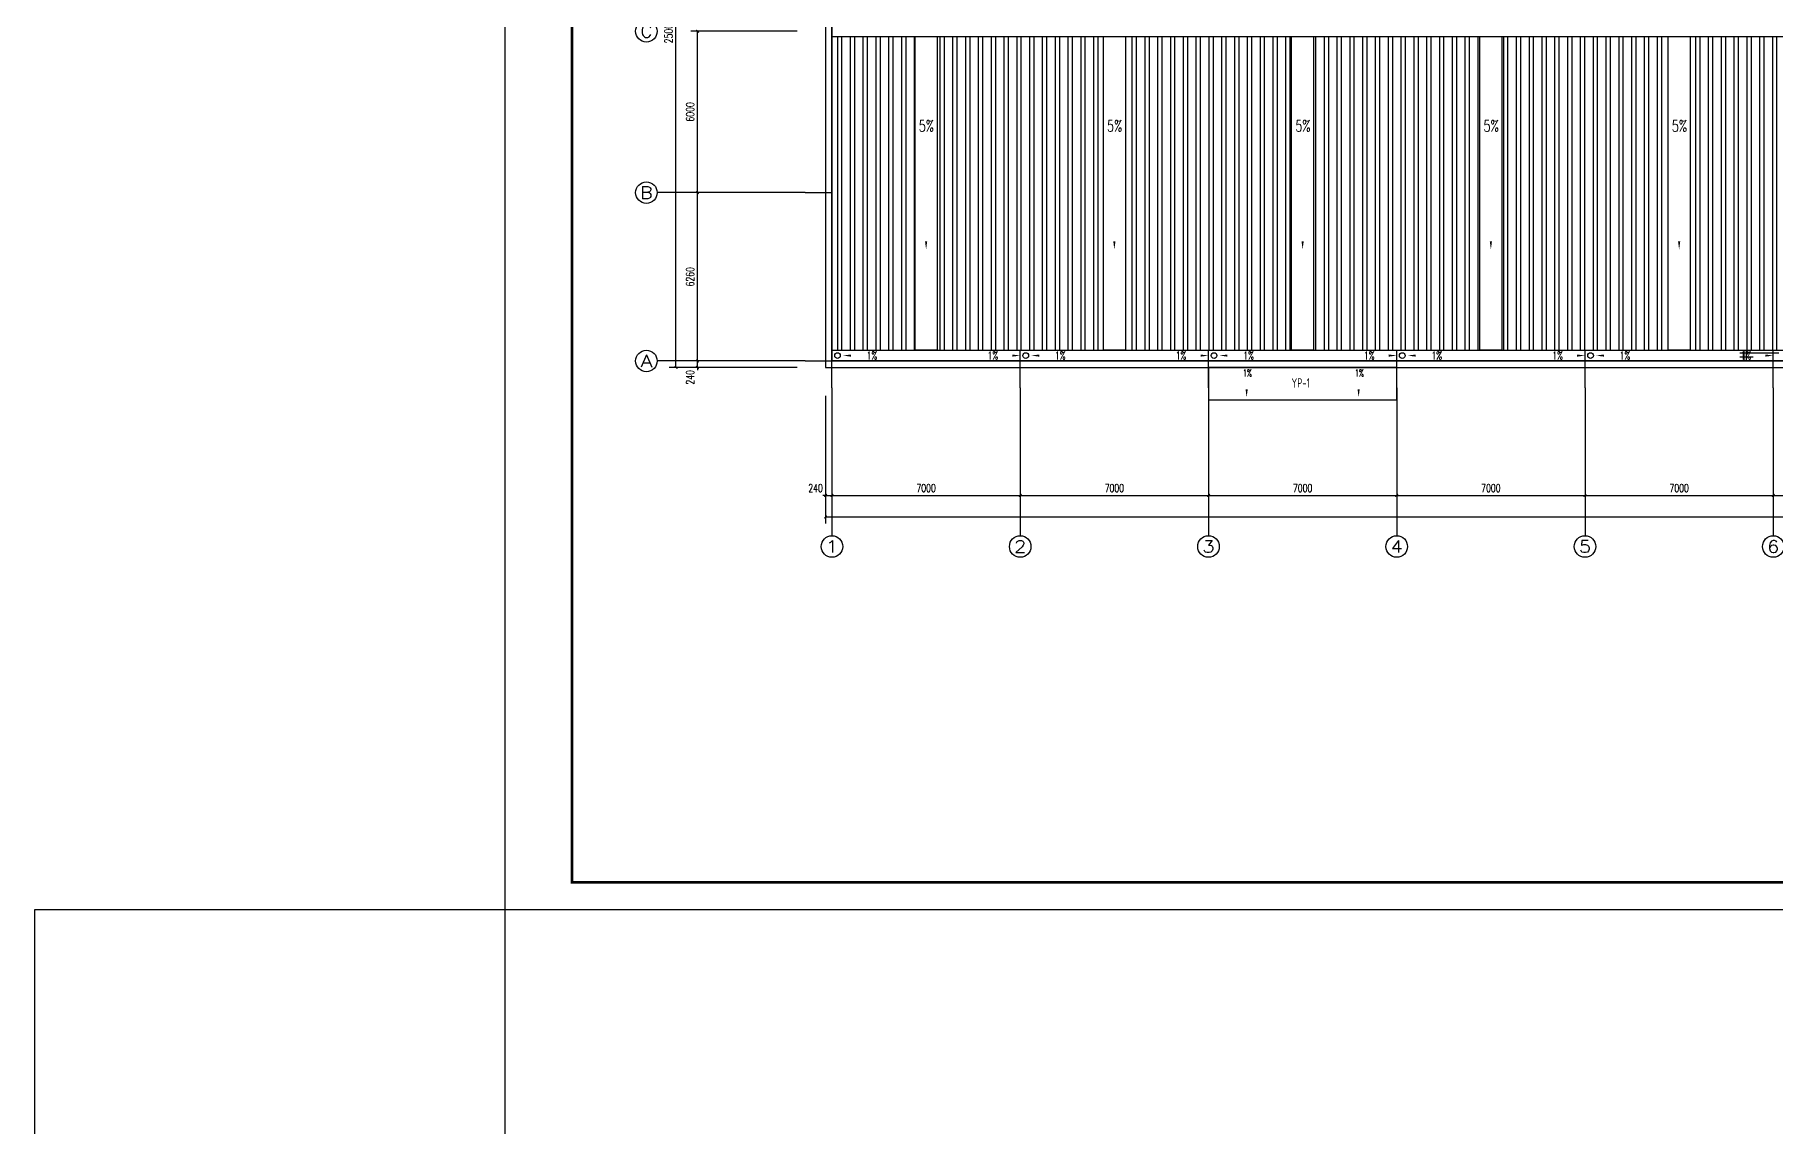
# Model space of a CAD drawing. Extents: x -17471 to 313636, y -71590 to 757901.
# Drawn here: x -17471 to 47242, y 135116 to 175700 of the extents above; entities that cross this region are included whole.
import ezdxf
from ezdxf.enums import TextEntityAlignment as Align

# ---------------------------------------------------------------- set-up
doc = ezdxf.new("R2010")
doc.units = 0
doc.header["$LTSCALE"] = 1000
doc.header["$MEASUREMENT"] = 0
for name, color, linetype in [('AXIS', 3, 'Continuous'), ('AXIS_TEXT', 7, 'Continuous'), ('DIM_IDEN', 3, 'Continuous'), ('DIM_SYMB', 3, 'Continuous'), ('DOTE', 1, 'Continuous'), ('PUB_TEXT', 7, 'Continuous'), ('PUB_TITLE', 4, 'Continuous'), ('WALL', 9, 'Continuous')]:
    doc.layers.add(name, color=color, linetype=linetype)
doc.styles.add('_TCH_AXIS', font='COMPLEX', dxfattribs={"bigfont": 'GBCBIG'})
doc.styles.add('_TCH_DIM', font='SIMPLEX', dxfattribs={"bigfont": 'GBCBIG'})
doc.styles.add('_TCH_DIM_T3', font='SIMPLEX', dxfattribs={"width": 0.705882, "bigfont": 'GBCBIG'})
doc.styles.add('_TCH_LABEL', font='COMPLEX', dxfattribs={"bigfont": 'GBCBIG'})
doc.styles.add('COMPLEX', font='COMPLEX')
doc.styles.add('TSSD_REIN', font='Tssdeng.shx', dxfattribs={"width": 0.7, "bigfont": 'hztxt.shx'})
doc.dimstyles.new('_TCH_ARCH&&100', dxfattribs={"dimtxt": 297.5, "dimasz": 100, "dimexe": 250, "dimexo": 300, "dimgap": 126.25, "dimtad": 1, "dimdec": 0, "dimzin": 0, "dimdsep": 46, "dimtxsty": '_TCH_DIM_T3', "dimblk": 'ARCHTICK', "dimcen": 0.09, "dimclrt": 7, "dimazin": 2, "dimtfac": 1, "dimtdec": 0, "dimtix": 1, "dimtmove": 2, "dimatfit": 3, "dimfxl": 0, "dimtolj": 1, "dimtzin": 0, "dimarcsym": 0})

# ---------------------------------------------------------------- blocks, each defined once
blk = doc.blocks.new('_ArchTick')
at = {"color": 0, "linetype": 'ByBlock', "const_width": 0.4}
blk.add_lwpolyline([(-0.5, -0.5), (0.5, 0.5)], dxfattribs=at)
blk = doc.blocks.new('*D2005')
at = {"layer": 'AXIS', "color": 0, "lineweight": -2, "transparency": 16777216}
for p, q in [((10870, 163572), (6920, 163572)), ((10870, 163332), (6920, 163332)), ((7170, 163572), (7170, 163672)), ((7170, 163332), (7170, 163572)), ((7170, 163332), (7170, 163232))]:
    blk.add_line(p, q, dxfattribs=at)
at = {"layer": 'Defpoints', "color": 0, "transparency": 16777216}
for p in [(7170, 163572), (11170, 163572), (11170, 163332)]:
    blk.add_point(p, dxfattribs=at)
at = {"layer": 'AXIS', "color": 0, "lineweight": -2, "transparency": 16777216, "xscale": 100, "yscale": 100, "zscale": 100}
for p, rotation in [((7170, 163572), 270), ((7170, 163332), 90)]:
    blk.add_blockref('_ArchTick', p, dxfattribs=dict(at, rotation=rotation))
at = {"layer": 'AXIS', "color": 7, "transparency": 16777216, "insert": (6895, 162962), "char_height": 297.5, "attachment_point": 5, "rotation": 90, "style": '_TCH_DIM_T3'}
blk.add_mtext('\\A1;240', dxfattribs=at)
blk = doc.blocks.new('*D2006')
at = {"layer": 'AXIS', "color": 0, "lineweight": -2, "transparency": 16777216}
for p, q in [((10870, 169832), (6920, 169832)), ((7170, 163572), (7170, 169832)), ((10870, 163572), (6920, 163572))]:
    blk.add_line(p, q, dxfattribs=at)
at = {"layer": 'Defpoints', "color": 0, "transparency": 16777216}
for p in [(7170, 169832), (11170, 169832), (11170, 163572)]:
    blk.add_point(p, dxfattribs=at)
at = {"layer": 'AXIS', "color": 0, "lineweight": -2, "transparency": 16777216, "xscale": 100, "yscale": 100, "zscale": 100}
for p, rotation in [((7170, 169832), 90), ((7170, 163572), 270)]:
    blk.add_blockref('_ArchTick', p, dxfattribs=dict(at, rotation=rotation))
at = {"layer": 'AXIS', "color": 7, "transparency": 16777216, "insert": (6895, 166702), "char_height": 297.5, "attachment_point": 5, "rotation": 90, "style": '_TCH_DIM_T3'}
blk.add_mtext('\\A1;6260', dxfattribs=at)
blk = doc.blocks.new('*D2007')
at = {"layer": 'AXIS', "color": 0, "lineweight": -2, "transparency": 16777216}
for p, q in [((10870, 175832), (6920, 175832)), ((7170, 169832), (7170, 175832)), ((10870, 169832), (6920, 169832))]:
    blk.add_line(p, q, dxfattribs=at)
at = {"layer": 'Defpoints', "color": 0, "transparency": 16777216}
for p in [(7170, 175832), (11170, 175832), (11170, 169832)]:
    blk.add_point(p, dxfattribs=at)
at = {"layer": 'AXIS', "color": 0, "lineweight": -2, "transparency": 16777216, "xscale": 100, "yscale": 100, "zscale": 100}
for p, rotation in [((7170, 175832), 90), ((7170, 169832), 270)]:
    blk.add_blockref('_ArchTick', p, dxfattribs=dict(at, rotation=rotation))
at = {"layer": 'AXIS', "color": 7, "transparency": 16777216, "insert": (6895, 172832), "char_height": 297.5, "attachment_point": 5, "rotation": 90, "style": '_TCH_DIM_T3'}
blk.add_mtext('\\A1;6000', dxfattribs=at)
blk = doc.blocks.new('*D2011')
at = {"layer": 'AXIS', "color": 0, "lineweight": -2, "transparency": 16777216}
for p, q in [((10870, 188332), (6120, 188332)), ((6370, 163332), (6370, 188332)), ((10870, 163332), (6120, 163332))]:
    blk.add_line(p, q, dxfattribs=at)
at = {"layer": 'Defpoints', "color": 0, "transparency": 16777216}
for p in [(6370, 188332), (11170, 188332), (11170, 163332)]:
    blk.add_point(p, dxfattribs=at)
at = {"layer": 'AXIS', "color": 0, "lineweight": -2, "transparency": 16777216, "xscale": 100, "yscale": 100, "zscale": 100}
for p, rotation in [((6370, 188332), 90), ((6370, 163332), 270)]:
    blk.add_blockref('_ArchTick', p, dxfattribs=dict(at, rotation=rotation))
at = {"layer": 'AXIS', "color": 7, "transparency": 16777216, "insert": (6095, 175832), "char_height": 297.5, "attachment_point": 5, "rotation": 90, "style": '_TCH_DIM_T3'}
blk.add_mtext('\\A1;25000', dxfattribs=at)
blk = doc.blocks.new('*D2029')
at = {"layer": 'AXIS', "color": 0, "lineweight": -2, "transparency": 16777216}
for p, q in [((11930, 162272), (11930, 158322)), ((12170, 162272), (12170, 158322)), ((11930, 158572), (11830, 158572)), ((11930, 158572), (12170, 158572)), ((12170, 158572), (12270, 158572))]:
    blk.add_line(p, q, dxfattribs=at)
at = {"layer": 'Defpoints', "color": 0, "transparency": 16777216}
for p in [(11930, 162572), (12170, 162572), (12170, 158572)]:
    blk.add_point(p, dxfattribs=at)
at = {"layer": 'AXIS', "color": 0, "lineweight": -2, "transparency": 16777216, "xscale": 100, "yscale": 100, "zscale": 100}
blk.add_blockref('_ArchTick', (11930, 158572), dxfattribs=at)
at = {"layer": 'AXIS', "color": 0, "lineweight": -2, "transparency": 16777216, "xscale": 100, "yscale": 100, "zscale": 100, "rotation": 180}
blk.add_blockref('_ArchTick', (12170, 158572), dxfattribs=at)
at = {"layer": 'AXIS', "color": 7, "transparency": 16777216, "insert": (11560, 158847), "char_height": 297.5, "attachment_point": 5, "style": '_TCH_DIM_T3'}
blk.add_mtext('\\A1;240', dxfattribs=at)
blk = doc.blocks.new('*D2030')
at = {"layer": 'AXIS', "color": 0, "lineweight": -2, "transparency": 16777216}
for p, q in [((12170, 162272), (12170, 158322)), ((19170, 162272), (19170, 158322)), ((12170, 158572), (19170, 158572))]:
    blk.add_line(p, q, dxfattribs=at)
at = {"layer": 'Defpoints', "color": 0, "transparency": 16777216}
for p in [(12170, 162572), (19170, 162572), (19170, 158572)]:
    blk.add_point(p, dxfattribs=at)
at = {"layer": 'AXIS', "color": 0, "lineweight": -2, "transparency": 16777216, "xscale": 100, "yscale": 100, "zscale": 100, "rotation": 180}
blk.add_blockref('_ArchTick', (12170, 158572), dxfattribs=at)
at = {"layer": 'AXIS', "color": 0, "lineweight": -2, "transparency": 16777216, "xscale": 100, "yscale": 100, "zscale": 100}
blk.add_blockref('_ArchTick', (19170, 158572), dxfattribs=at)
at = {"layer": 'AXIS', "color": 7, "transparency": 16777216, "insert": (15670, 158847), "char_height": 297.5, "attachment_point": 5, "style": '_TCH_DIM_T3'}
blk.add_mtext('\\A1;7000', dxfattribs=at)
blk = doc.blocks.new('*D2031')
at = {"layer": 'AXIS', "color": 0, "lineweight": -2, "transparency": 16777216}
for p, q in [((19170, 162272), (19170, 158322)), ((26170, 162272), (26170, 158322)), ((19170, 158572), (26170, 158572))]:
    blk.add_line(p, q, dxfattribs=at)
at = {"layer": 'Defpoints', "color": 0, "transparency": 16777216}
for p in [(19170, 162572), (26170, 162572), (26170, 158572)]:
    blk.add_point(p, dxfattribs=at)
at = {"layer": 'AXIS', "color": 0, "lineweight": -2, "transparency": 16777216, "xscale": 100, "yscale": 100, "zscale": 100, "rotation": 180}
blk.add_blockref('_ArchTick', (19170, 158572), dxfattribs=at)
at = {"layer": 'AXIS', "color": 0, "lineweight": -2, "transparency": 16777216, "xscale": 100, "yscale": 100, "zscale": 100}
blk.add_blockref('_ArchTick', (26170, 158572), dxfattribs=at)
at = {"layer": 'AXIS', "color": 7, "transparency": 16777216, "insert": (22670, 158847), "char_height": 297.5, "attachment_point": 5, "style": '_TCH_DIM_T3'}
blk.add_mtext('\\A1;7000', dxfattribs=at)
blk = doc.blocks.new('*D2032')
at = {"layer": 'AXIS', "color": 0, "lineweight": -2, "transparency": 16777216}
for p, q in [((26170, 162272), (26170, 158322)), ((33170, 162272), (33170, 158322)), ((26170, 158572), (33170, 158572))]:
    blk.add_line(p, q, dxfattribs=at)
at = {"layer": 'Defpoints', "color": 0, "transparency": 16777216}
for p in [(26170, 162572), (33170, 162572), (33170, 158572)]:
    blk.add_point(p, dxfattribs=at)
at = {"layer": 'AXIS', "color": 0, "lineweight": -2, "transparency": 16777216, "xscale": 100, "yscale": 100, "zscale": 100, "rotation": 180}
blk.add_blockref('_ArchTick', (26170, 158572), dxfattribs=at)
at = {"layer": 'AXIS', "color": 0, "lineweight": -2, "transparency": 16777216, "xscale": 100, "yscale": 100, "zscale": 100}
blk.add_blockref('_ArchTick', (33170, 158572), dxfattribs=at)
at = {"layer": 'AXIS', "color": 7, "transparency": 16777216, "insert": (29670, 158847), "char_height": 297.5, "attachment_point": 5, "style": '_TCH_DIM_T3'}
blk.add_mtext('\\A1;7000', dxfattribs=at)
blk = doc.blocks.new('*D2033')
at = {"layer": 'AXIS', "color": 0, "lineweight": -2, "transparency": 16777216}
for p, q in [((33170, 162272), (33170, 158322)), ((40170, 162272), (40170, 158322)), ((33170, 158572), (40170, 158572))]:
    blk.add_line(p, q, dxfattribs=at)
at = {"layer": 'Defpoints', "color": 0, "transparency": 16777216}
for p in [(33170, 162572), (40170, 162572), (40170, 158572)]:
    blk.add_point(p, dxfattribs=at)
at = {"layer": 'AXIS', "color": 0, "lineweight": -2, "transparency": 16777216, "xscale": 100, "yscale": 100, "zscale": 100, "rotation": 180}
blk.add_blockref('_ArchTick', (33170, 158572), dxfattribs=at)
at = {"layer": 'AXIS', "color": 0, "lineweight": -2, "transparency": 16777216, "xscale": 100, "yscale": 100, "zscale": 100}
blk.add_blockref('_ArchTick', (40170, 158572), dxfattribs=at)
at = {"layer": 'AXIS', "color": 7, "transparency": 16777216, "insert": (36670, 158847), "char_height": 297.5, "attachment_point": 5, "style": '_TCH_DIM_T3'}
blk.add_mtext('\\A1;7000', dxfattribs=at)
blk = doc.blocks.new('*D2034')
at = {"layer": 'AXIS', "color": 0, "lineweight": -2, "transparency": 16777216}
for p, q in [((40170, 162272), (40170, 158322)), ((47170, 162272), (47170, 158322)), ((40170, 158572), (47170, 158572))]:
    blk.add_line(p, q, dxfattribs=at)
at = {"layer": 'Defpoints', "color": 0, "transparency": 16777216}
for p in [(40170, 162572), (47170, 162572), (47170, 158572)]:
    blk.add_point(p, dxfattribs=at)
at = {"layer": 'AXIS', "color": 0, "lineweight": -2, "transparency": 16777216, "xscale": 100, "yscale": 100, "zscale": 100, "rotation": 180}
blk.add_blockref('_ArchTick', (40170, 158572), dxfattribs=at)
at = {"layer": 'AXIS', "color": 0, "lineweight": -2, "transparency": 16777216, "xscale": 100, "yscale": 100, "zscale": 100}
blk.add_blockref('_ArchTick', (47170, 158572), dxfattribs=at)
at = {"layer": 'AXIS', "color": 7, "transparency": 16777216, "insert": (43670, 158847), "char_height": 297.5, "attachment_point": 5, "style": '_TCH_DIM_T3'}
blk.add_mtext('\\A1;7000', dxfattribs=at)
blk = doc.blocks.new('*D2035')
at = {"layer": 'AXIS', "color": 0, "lineweight": -2, "transparency": 16777216}
for p, q in [((47170, 162272), (47170, 158322)), ((54170, 162272), (54170, 158322)), ((47170, 158572), (54170, 158572))]:
    blk.add_line(p, q, dxfattribs=at)
at = {"layer": 'Defpoints', "color": 0, "transparency": 16777216}
for p in [(47170, 162572), (54170, 162572), (54170, 158572)]:
    blk.add_point(p, dxfattribs=at)
at = {"layer": 'AXIS', "color": 0, "lineweight": -2, "transparency": 16777216, "xscale": 100, "yscale": 100, "zscale": 100, "rotation": 180}
blk.add_blockref('_ArchTick', (47170, 158572), dxfattribs=at)
at = {"layer": 'AXIS', "color": 0, "lineweight": -2, "transparency": 16777216, "xscale": 100, "yscale": 100, "zscale": 100}
blk.add_blockref('_ArchTick', (54170, 158572), dxfattribs=at)
at = {"layer": 'AXIS', "color": 7, "transparency": 16777216, "insert": (50670, 158847), "char_height": 297.5, "attachment_point": 5, "style": '_TCH_DIM_T3'}
blk.add_mtext('\\A1;7000', dxfattribs=at)
blk = doc.blocks.new('*D2045')
at = {"layer": 'AXIS', "color": 0, "lineweight": -2, "transparency": 16777216}
for p, q in [((11930, 162272), (11930, 157522)), ((110410, 162272), (110410, 157522)), ((11930, 157772), (110410, 157772))]:
    blk.add_line(p, q, dxfattribs=at)
at = {"layer": 'Defpoints', "color": 0, "transparency": 16777216}
for p in [(11930, 162572), (110410, 162572), (110410, 157772)]:
    blk.add_point(p, dxfattribs=at)
at = {"layer": 'AXIS', "color": 0, "lineweight": -2, "transparency": 16777216, "xscale": 100, "yscale": 100, "zscale": 100, "rotation": 180}
blk.add_blockref('_ArchTick', (11930, 157772), dxfattribs=at)
at = {"layer": 'AXIS', "color": 0, "lineweight": -2, "transparency": 16777216, "xscale": 100, "yscale": 100, "zscale": 100}
blk.add_blockref('_ArchTick', (110410, 157772), dxfattribs=at)
at = {"layer": 'AXIS', "color": 7, "transparency": 16777216, "insert": (61170, 158047), "char_height": 297.5, "attachment_point": 5, "style": '_TCH_DIM_T3'}
blk.add_mtext('\\A1;98480', dxfattribs=at)
blk = doc.blocks.new('_AXISO')
blk.add_circle((0, 0), 0.5)
at = {"layer": 'AXIS_TEXT', "style": 'COMPLEX', "width": 1.041667}
blk.add_attdef('A', text='', height=0.56, dxfattribs=at).set_placement((-0.25, -0.28), (0.25, -0.28), align=Align.FIT)

msp = doc.modelspace()

# ---------------------------------------------------------------- hatches: boundary and pattern name
h = msp.add_hatch()
h.set_pattern_fill('ANSI32', color=4, scale=100, angle=45)
h.set_pattern_definition([(90, (0, 0), (-476.25, 3e-14), []), (90, (158.75, 158.75), (-476.25, 3e-14), [])])
h.paths.add_polyline_path([(15260.2, 187692.3), (12170.2, 187692.3), (12170.2, 176032.3), (15260.2, 176032.3)])
h.paths.add_polyline_path([(22260.2, 187692.3), (16080.2, 187692.3), (16080.2, 176032.3), (22260.2, 176032.3)])
h.paths.add_polyline_path([(29260.2, 187692.3), (23080.2, 187692.3), (23080.2, 176032.3), (29260.2, 176032.3)])
h.paths.add_polyline_path([(36260.2, 187692.3), (30080.2, 187692.3), (30080.2, 176032.3), (36260.2, 176032.3)])
h.paths.add_polyline_path([(43260.2, 187692.3), (37080.2, 187692.3), (37080.2, 176032.3), (43260.2, 176032.3), (43260.2, 178113.3), (42674.6, 178113.3), (40309.8, 178113.3, -1), (39309.8, 178113.3, -1), (40309.8, 178113.3), (42674.6, 178113.3), (43260.2, 178113.3)])
h.paths.add_polyline_path([(50260.2, 187692.3), (44080.2, 187692.3), (44080.2, 176032.3), (50260.2, 176032.3)])
h.paths.add_polyline_path([(57260.2, 187692.3), (51080.2, 187692.3), (51080.2, 176032.3), (57260.2, 176032.3)])
h.paths.add_polyline_path([(64260.2, 187692.3), (58080.2, 187692.3), (58080.2, 176032.3), (64260.2, 176032.3)])
h.paths.add_polyline_path([(71260.2, 187692.3), (65080.2, 187692.3), (65080.2, 176032.3), (71260.2, 176032.3)])
h.paths.add_polyline_path([(78260.2, 187692.3), (72080.2, 187692.3), (72080.2, 176032.3), (78260.2, 176032.3)])
h.paths.add_polyline_path([(85260.2, 187692.3), (79080.2, 187692.3), (79080.2, 176032.3), (85260.2, 176032.3)])
h.paths.add_polyline_path([(92260.2, 187692.3), (86080.2, 187692.3), (86080.2, 176032.3), (92260.2, 176032.3)])
h.paths.add_polyline_path([(99260.2, 187692.3), (93080.2, 187692.3), (93080.2, 176032.3), (99260.2, 176032.3)])
h.paths.add_polyline_path([(106260.2, 187692.3), (100080.2, 187692.3), (100080.2, 176032.3), (106260.2, 176032.3)])
h.paths.add_polyline_path([(110170.2, 187692.3), (107080.2, 187692.3), (107080.2, 176032.3), (110170.2, 176032.3)])
h.paths.add_polyline_path([(15260.2, 175632.3), (12170.2, 175632.3), (12170.2, 163972.3), (15260.2, 163972.3)])
h.paths.add_polyline_path([(22260.2, 175632.3), (16080.2, 175632.3), (16080.2, 163972.3), (22260.2, 163972.3)])
h.paths.add_polyline_path([(29260.2, 175632.3), (23080.2, 175632.3), (23080.2, 163972.3), (29260.2, 163972.3)])
h.paths.add_polyline_path([(36260.2, 175632.3), (30080.2, 175632.3), (30080.2, 163972.3), (36260.2, 163972.3)])
h.paths.add_polyline_path([(43260.2, 175632.3), (37080.2, 175632.3), (37080.2, 163972.3), (43260.2, 163972.3)])
h.paths.add_polyline_path([(50260.2, 175632.3), (44080.2, 175632.3), (44080.2, 163972.3), (50260.2, 163972.3)])
h.paths.add_polyline_path([(57260.2, 175632.3), (51080.2, 175632.3), (51080.2, 163972.3), (57260.2, 163972.3)])
h.paths.add_polyline_path([(64260.2, 175632.3), (58080.2, 175632.3), (58080.2, 163972.3), (64260.2, 163972.3)])
h.paths.add_polyline_path([(71260.2, 175632.3), (65080.2, 175632.3), (65080.2, 163972.3), (71260.2, 163972.3)])
h.paths.add_polyline_path([(78260.2, 175632.3), (72080.2, 175632.3), (72080.2, 163972.3), (78260.2, 163972.3)])
h.paths.add_polyline_path([(85260.2, 175632.3), (79080.2, 175632.3), (79080.2, 163972.3), (85260.2, 163972.3)])
h.paths.add_polyline_path([(92260.2, 175632.3), (86080.2, 175632.3), (86080.2, 163972.3), (92260.2, 163972.3)])
h.paths.add_polyline_path([(99260.2, 175632.3), (93080.2, 175632.3), (93080.2, 163972.3), (99260.2, 163972.3)])
h.paths.add_polyline_path([(106260.2, 175632.3), (100080.2, 175632.3), (100080.2, 163972.3), (106260.2, 163972.3)])
h.paths.add_polyline_path([(110170.2, 175632.3), (107080.2, 175632.3), (107080.2, 163972.3), (110170.2, 163972.3)])
h.paths.add_polyline_path([(51527.9, 178157.7), (53807.6, 178157.7), (53807.6, 179228.4), (51527.9, 179228.4)], flags=16)
h.paths.add_polyline_path([(40337.5, 177644.4), (42482, 177644.4), (42482, 178682.8), (40337.5, 178682.8)], flags=16)
h.paths.add_polyline_path([(60436.9, 177559.5), (61294.9, 177559.5), (61294.9, 178020.2), (60436.9, 178020.2)], flags=16)

# ---------------------------------------------------------------- linework, layer by layer
at = {"color": 4}
msp.add_line((12170.2, 175632.3), (110170.2, 175632.3), dxfattribs=at)
for p, q in [((46087.7, 163572.3), (46087.7, 163972.3)), ((46170.2, 163572.3), (46170.2, 163972.3))]:
    msp.add_line(p, q)
at = {"color": 30}
for points in [[(15260.2, 175632.3), (16080.2, 175632.3), (16080.2, 163972.3), (15260.2, 163972.3)], [(22260.2, 175632.3), (23080.2, 175632.3), (23080.2, 163972.3), (22260.2, 163972.3)], [(29260.2, 175632.3), (30080.2, 175632.3), (30080.2, 163972.3), (29260.2, 163972.3)], [(36260.2, 175632.3), (37080.2, 175632.3), (37080.2, 163972.3), (36260.2, 163972.3)], [(43260.2, 175632.3), (44080.2, 175632.3), (44080.2, 163972.3), (43260.2, 163972.3)]]:
    msp.add_lwpolyline(points, close=True, dxfattribs=at)
at = {"color": 6}
msp.add_lwpolyline([(12170.2, 163972.3), (110170.2, 163972.3), (110170.2, 163572.3), (12170.2, 163572.3)], close=True, dxfattribs=at)
at = {"color": 2}
msp.add_lwpolyline([(26170.2, 162132.3), (33170.2, 162132.3), (33170.2, 163332.3), (26170.2, 163332.3)], close=True, dxfattribs=at)
msp.add_lwpolyline([(0, 130990.1), (-17471.2, 130990.1), (-17471.2, 143180.2), (0, 143180.2)], close=True)
for centre in [(12375.2, 163772.3), (19375.2, 163772.3), (26375.2, 163772.3), (33375.2, 163772.3), (40375.2, 163772.3)]:
    msp.add_circle(centre, 105)
at = {"layer": 'AXIS'}
for p, q in [((11170.2, 169832.3), (5670.2, 169832.3)), ((11170.2, 163572.3), (5670.2, 163572.3)), ((12170.2, 162572.3), (12170.2, 157072.3)), ((19170.2, 162572.3), (19170.2, 157072.3)), ((26170.2, 162572.3), (26170.2, 157072.3)), ((33170.2, 162572.3), (33170.2, 157072.3)), ((40170.2, 162572.3), (40170.2, 157072.3)), ((47170.2, 162572.3), (47170.2, 157072.3))]:
    msp.add_line(p, q, dxfattribs=at)
at = {"layer": 'DIM_IDEN'}
msp.add_line((45926.1, 163870.2), (47371.6, 163870.2), dxfattribs=at)
at = {"layer": 'DIM_IDEN', "const_width": 50}
msp.add_lwpolyline([(45926.1, 163720.2), (46426.1, 163720.2)], dxfattribs=at)
at = {"layer": 'DIM_SYMB'}
for points in [[(15670.2, 171949.4, 0, 0, 0), (15670.2, 167715.3, 0, 80, 0), (15670.2, 168015.3, 0, 0, 0)], [(22670.2, 171949.4, 0, 0, 0), (22670.2, 167715.3, 0, 80, 0), (22670.2, 168015.3, 0, 0, 0)], [(29670.2, 171949.4, 0, 0, 0), (29670.2, 167715.3, 0, 80, 0), (29670.2, 168015.3, 0, 0, 0)], [(36670.2, 171949.4, 0, 0, 0), (36670.2, 167715.3, 0, 80, 0), (36670.2, 168015.3, 0, 0, 0)], [(43670.2, 171949.4, 0, 0, 0), (43670.2, 167715.3, 0, 80, 0), (43670.2, 168015.3, 0, 0, 0)], [(13353.8, 163772.3, 0, 0, 0), (12575.2, 163772.3, 0, 80, 0), (12875.2, 163772.3, 0, 0, 0)], [(18396.5, 163772.3, 0, 0, 0), (19175.2, 163772.3, 0, 80, 0), (18875.2, 163772.3, 0, 0, 0)], [(20353.8, 163772.3, 0, 0, 0), (19575.2, 163772.3, 0, 80, 0), (19875.2, 163772.3, 0, 0, 0)], [(25396.5, 163772.3, 0, 0, 0), (26175.2, 163772.3, 0, 80, 0), (25875.2, 163772.3, 0, 0, 0)], [(27353.8, 163772.3, 0, 0, 0), (26575.2, 163772.3, 0, 80, 0), (26875.2, 163772.3, 0, 0, 0)], [(32396.5, 163772.3, 0, 0, 0), (33175.2, 163772.3, 0, 80, 0), (32875.2, 163772.3, 0, 0, 0)], [(34353.8, 163772.3, 0, 0, 0), (33575.2, 163772.3, 0, 80, 0), (33875.2, 163772.3, 0, 0, 0)], [(39396.5, 163772.3, 0, 0, 0), (40175.2, 163772.3, 0, 80, 0), (39875.2, 163772.3, 0, 0, 0)], [(41353.8, 163772.3, 0, 0, 0), (40575.2, 163772.3, 0, 80, 0), (40875.2, 163772.3, 0, 0, 0)], [(46396.5, 163772.3, 0, 0, 0), (47175.2, 163772.3, 0, 80, 0), (46875.2, 163772.3, 0, 0, 0)], [(27588, 162906, 0, 0, 0), (27588, 162217.2, 0, 80, 0), (27588, 162517.2, 0, 0, 0)], [(31752.3, 162906, 0, 0, 0), (31752.3, 162217.2, 0, 80, 0), (31752.3, 162517.2, 0, 0, 0)]]:
    msp.add_lwpolyline(points, format="xyseb", dxfattribs=at)
at = {"layer": 'DOTE'}
for p, q in [((12170.2, 162572.3), (12170.2, 189092.3)), ((11170.2, 169832.3), (12170.2, 169832.3)), ((19170.2, 162572.3), (19170.2, 163972.3)), ((26170.2, 162572.3), (26170.2, 163972.3)), ((33170.2, 162572.3), (33170.2, 163972.3)), ((40170.2, 162572.3), (40170.2, 163972.3)), ((47170.2, 162572.3), (47170.2, 163972.3)), ((11170.2, 163572.3), (111170.2, 163572.3))]:
    msp.add_line(p, q, dxfattribs=at)
at = {"layer": 'PUB_TITLE'}
msp.add_lwpolyline([(0, 143180.2), (126100, 143180.2), (126100, 202580.2), (0, 202580.2)], close=True, dxfattribs=at)
at = {"layer": 'PUB_TITLE', "const_width": 100}
msp.add_lwpolyline([(2500, 144180.2), (125100, 144180.2), (125100, 201580.2), (2500, 201580.2)], close=True, dxfattribs=at)
at = {"layer": 'WALL'}
for p, q in [((11930.2, 188332.3), (11930.2, 163332.3)), ((12170.2, 188092.3), (12170.2, 163572.3)), ((11930.2, 163332.3), (110410.2, 163332.3)), ((12170.2, 163572.3), (110170.2, 163572.3))]:
    msp.add_line(p, q, dxfattribs=at)

# ---------------------------------------------------------------- block references
at = {"layer": 'AXIS'}
ref = msp.add_blockref('_AXISO', (5270.2, 175832.3), dxfattribs=dict(at, xscale=800, yscale=800, zscale=800))
ref.add_attrib('A', 'C', dxfattribs={"layer": 'AXIS_TEXT', "height": 452.5, "style": '_TCH_AXIS', "width": 1.4}).set_placement((5043.9, 175606.1), (5496.5, 175606.1), align=Align.FIT)
ref = msp.add_blockref('_AXISO', (5270.2, 169832.3), dxfattribs=dict(at, xscale=800, yscale=800, zscale=800))
ref.add_attrib('A', 'B', dxfattribs={"layer": 'AXIS_TEXT', "height": 452.5, "style": '_TCH_AXIS', "width": 1.235294}).set_placement((5043.9, 169606.1), (5496.5, 169606.1), align=Align.FIT)
ref = msp.add_blockref('_AXISO', (5270.2, 163572.3), dxfattribs=dict(at, xscale=800, yscale=800, zscale=800))
ref.add_attrib('A', 'A', dxfattribs={"layer": 'AXIS_TEXT', "height": 452.5, "style": '_TCH_AXIS', "width": 1.166667}).set_placement((5043.9, 163346.1), (5496.5, 163346.1), align=Align.FIT)
ref = msp.add_blockref('_AXISO', (12170.2, 156672.3), dxfattribs=dict(at, xscale=800, yscale=800, zscale=800))
ref.add_attrib('A', '1', dxfattribs={"layer": 'AXIS_TEXT', "height": 452.5, "style": '_TCH_AXIS', "width": 2.333333}).set_placement((11943.9, 156446.1), (12396.5, 156446.1), align=Align.FIT)
ref = msp.add_blockref('_AXISO', (19170.2, 156672.3), dxfattribs=dict(at, xscale=800, yscale=800, zscale=800))
ref.add_attrib('A', '2', dxfattribs={"layer": 'AXIS_TEXT', "height": 452.5, "style": '_TCH_AXIS', "width": 1.5}).set_placement((18943.9, 156446.1), (19396.5, 156446.1), align=Align.FIT)
ref = msp.add_blockref('_AXISO', (26170.2, 156672.3), dxfattribs=dict(at, xscale=800, yscale=800, zscale=800))
ref.add_attrib('A', '3', dxfattribs={"layer": 'AXIS_TEXT', "height": 452.5, "style": '_TCH_AXIS', "width": 1.5}).set_placement((25943.9, 156446.1), (26396.5, 156446.1), align=Align.FIT)
ref = msp.add_blockref('_AXISO', (33170.2, 156672.3), dxfattribs=dict(at, xscale=800, yscale=800, zscale=800))
ref.add_attrib('A', '4', dxfattribs={"layer": 'AXIS_TEXT', "height": 452.5, "style": '_TCH_AXIS', "width": 1.3125}).set_placement((32943.9, 156446.1), (33396.5, 156446.1), align=Align.FIT)
ref = msp.add_blockref('_AXISO', (40170.2, 156672.3), dxfattribs=dict(at, xscale=800, yscale=800, zscale=800))
ref.add_attrib('A', '5', dxfattribs={"layer": 'AXIS_TEXT', "height": 452.5, "style": '_TCH_AXIS', "width": 1.5}).set_placement((39943.9, 156446.1), (40396.5, 156446.1), align=Align.FIT)
ref = msp.add_blockref('_AXISO', (47170.2, 156672.3), dxfattribs=dict(at, xscale=800, yscale=800, zscale=800))
ref.add_attrib('A', '6', dxfattribs={"layer": 'AXIS_TEXT', "height": 452.5, "style": '_TCH_AXIS', "width": 1.5}).set_placement((46943.9, 156446.1), (47396.5, 156446.1), align=Align.FIT)

# ---------------------------------------------------------------- texts
at = {"layer": 'PUB_TEXT'}
for s, height, style, width, p in [('5%%%', 425, '_TCH_LABEL', 0.705882, (15398.8, 172099.4)), ('5%%%', 425, '_TCH_LABEL', 0.705882, (22398.8, 172099.4)), ('5%%%', 425, '_TCH_LABEL', 0.705882, (29398.8, 172099.4)), ('5%%%', 425, '_TCH_LABEL', 0.705882, (36398.8, 172099.4)), ('5%%%', 425, '_TCH_LABEL', 0.705882, (43398.8, 172099.4)), ('1%%%', 297.5, '_TCH_DIM', 0.705882, (13458.8, 163623.6)), ('1%%%', 297.5, '_TCH_DIM', 0.705882, (17951.5, 163623.6)), ('1%%%', 297.5, '_TCH_DIM', 0.705882, (20458.8, 163623.6)), ('1%%%', 297.5, '_TCH_DIM', 0.705882, (24951.5, 163623.6)), ('1%%%', 297.5, '_TCH_DIM', 0.705882, (27458.8, 163623.6)), ('1%%%', 297.5, '_TCH_DIM', 0.705882, (31951.5, 163623.6)), ('1%%%', 297.5, '_TCH_DIM', 0.705882, (34458.8, 163623.6)), ('1%%%', 297.5, '_TCH_DIM', 0.705882, (38951.5, 163623.6)), ('1%%%', 297.5, '_TCH_DIM', 0.705882, (41458.8, 163623.6)), ('1%%%', 297.5, '_TCH_DIM', 0.705882, (45951.5, 163623.6)), ('1%%%', 255, '_TCH_LABEL', 0.705882, (27446.6, 162996)), ('1%%%', 255, '_TCH_LABEL', 0.705882, (31610.9, 162996)), ('YP-1', 350, 'TSSD_REIN', 0.7, (29257.1, 162580.4))]:
    msp.add_text(s, height=height, dxfattribs=dict(at, style=style, width=width)).set_placement(p)

# ---------------------------------------------------------------- dimensions: what is measured, and where the dimension line sits
at = {"layer": 'AXIS'}
for p1, p2, distance, picture, middle in [((11170.2, 163332.3), (11170.2, 188332.3), 4800, '*D2011', (6095.2, 175832.3)), ((11170.2, 169832.3), (11170.2, 175832.3), 4000, '*D2007', (6895.2, 172832.3)), ((11170.2, 163572.3), (11170.2, 169832.3), 4000, '*D2006', (6895.2, 166702.3)), ((11930.2, 162572.3), (110410.2, 162572.3), -4800, '*D2045', (61170.2, 158047.3)), ((12170.2, 162572.3), (19170.2, 162572.3), -4000, '*D2030', (15670.2, 158847.3)), ((19170.2, 162572.3), (26170.2, 162572.3), -4000, '*D2031', (22670.2, 158847.3)), ((26170.2, 162572.3), (33170.2, 162572.3), -4000, '*D2032', (29670.2, 158847.3)), ((33170.2, 162572.3), (40170.2, 162572.3), -4000, '*D2033', (36670.2, 158847.3)), ((40170.2, 162572.3), (47170.2, 162572.3), -4000, '*D2034', (43670.2, 158847.3)), ((47170.2, 162572.3), (54170.2, 162572.3), -4000, '*D2035', (50670.2, 158847.3))]:
    dim = msp.add_aligned_dim(p1=p1, p2=p2, distance=distance, dimstyle='_TCH_ARCH&&100', dxfattribs=at)
    dim.commit()
    dim.dimension.update_dxf_attribs({"geometry": picture, "text_midpoint": middle})
for base, p1, p2, angle, picture, middle in [((7170.2, 163572.3), (11170.2, 163332.3), (11170.2, 163572.3), 90, '*D2005', (6895.2, 162962.3)), ((12170.2, 158572.3), (11930.2, 162572.3), (12170.2, 162572.3), 0, '*D2029', (11560.2, 158847.3))]:
    dim = msp.add_linear_dim(base=base, p1=p1, p2=p2, angle=angle, dimstyle='_TCH_ARCH&&100', dxfattribs=at)
    dim.commit()
    dim.dimension.update_dxf_attribs({"geometry": picture, "text_midpoint": middle, "dimtype": 129})

doc.saveas('drawing.dxf')
